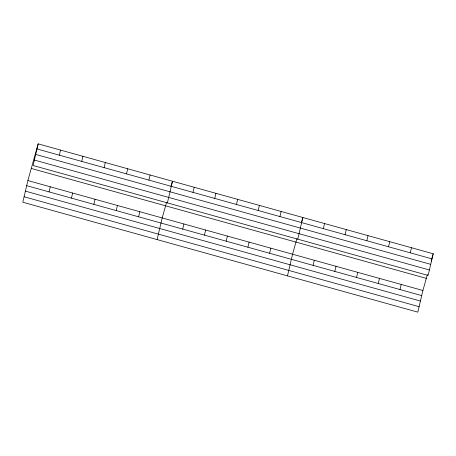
<?xml version="1.0" encoding="UTF-8"?>
<svg xmlns="http://www.w3.org/2000/svg" width="456" height="456" viewBox="0 0 456 456"><rect width="100%" height="100%" fill="white"/><g stroke="black" fill="none" stroke-linecap="round" stroke-linejoin="round"><path stroke-width="0.68" d="M38.167 143.851L33.088 165.511L428.121 275.435L433.2 253.775L38.167 143.851L27.879 180.565L22.8 202.225L417.833 312.149L422.911 290.489L427.414 274.432M49.071 191.896L50.268 186.789M59.354 155.182L60.551 150.075M71.455 198.126L72.652 193.019M81.738 161.413L82.935 156.305M93.839 204.351L95.036 199.249M104.128 167.637L105.325 162.535M116.223 210.581L117.42 205.479M126.511 173.867L127.709 168.766M138.613 216.811L139.81 211.709M148.895 180.097L150.092 174.996M157.109 239.6L162.194 217.939L166.508 202.538M167.398 202.886L172.476 181.226L170.971 186.607M182.725 229.089L183.922 223.981M193.008 192.375L194.205 187.268M204.448 235.131L205.645 230.029M214.736 198.417L215.933 193.315M226.176 241.178L227.373 236.077M236.464 204.465L237.656 199.363M247.904 247.226L249.101 242.119M258.187 210.512L259.384 205.405M269.627 253.268L270.824 248.167M279.916 216.554L281.113 211.453M287.474 275.874L292.552 254.214L296.867 238.813M297.757 239.161L302.841 217.501L301.33 222.881M313.084 265.363L314.281 260.256M323.367 228.65L324.564 223.543M334.812 271.405L336.009 266.304M345.095 234.692L346.292 229.59M356.535 277.453L357.732 272.352M366.823 240.739L368.02 235.638M378.263 283.501L379.46 278.394M388.552 246.787L389.749 241.68M399.992 289.543L401.189 284.441M410.275 252.829L411.472 247.728M431.125 261.18L433.2 253.775M36.97 148.952L432.003 258.877M35.688 154.419L430.72 264.343M34.365 160.045L429.398 269.975M31.276 168.446L426.309 278.371M27.879 180.565L422.911 290.489M26.682 185.666L421.714 295.591M25.405 191.132L420.438 301.057M24.082 196.764L419.115 306.688"/></g></svg>
